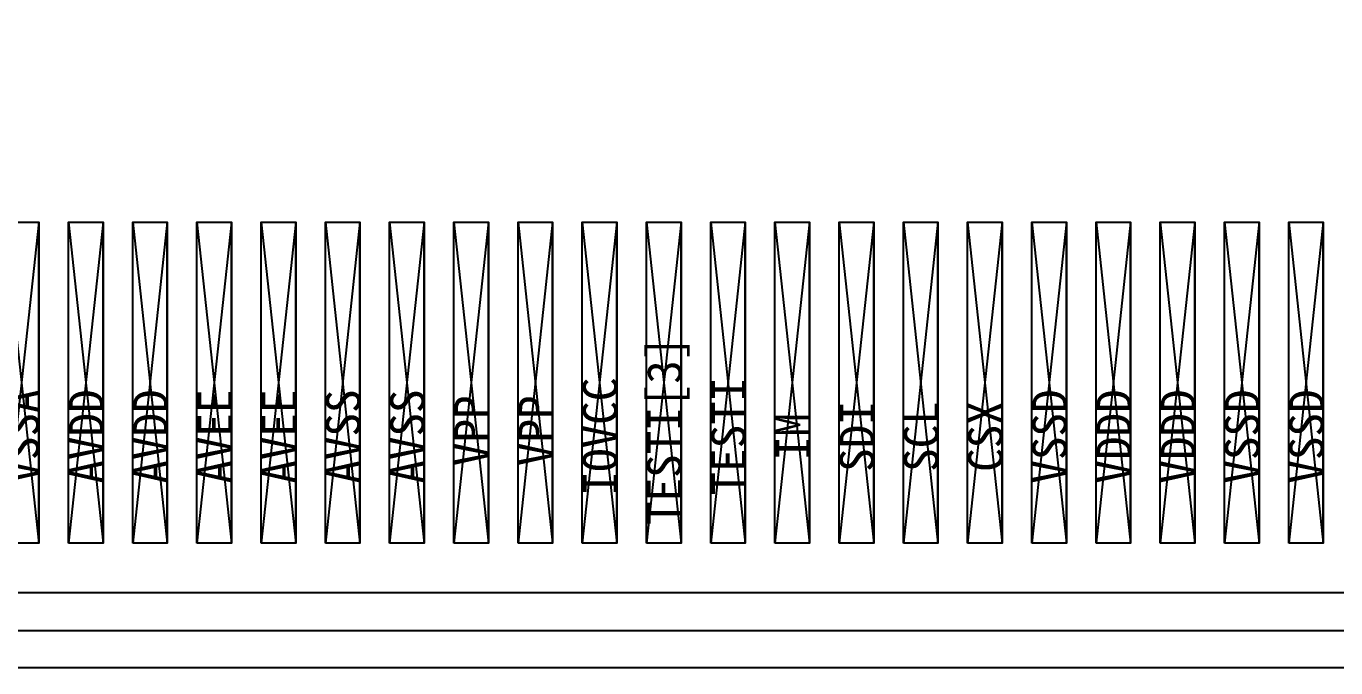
# Model space of a CAD drawing. Header units: millimetres. Extents: x 427 to 2444, y 137 to 817.
# Drawn here: x 1128.896 to 1131.547, y 299.449 to 300.748 of the extents above; entities that cross this region are included whole.
import ezdxf
from ezdxf.enums import TextEntityAlignment as Align

# ---------------------------------------------------------------- set-up
doc = ezdxf.new("R2010")
doc.units = ezdxf.units.MM
for name, color, linetype in [('L240', 60, 'Continuous'), ('L63', 4, 'Continuous'), ('L90', 1, 'Continuous')]:
    doc.layers.add(name, color=color, linetype=linetype)
doc.styles.add('txt', font='simhei.ttf')

# ---------------------------------------------------------------- blocks, each defined once
blk = doc.blocks.new('FPC_3D95_NAME_130')
at = {"layer": 'L240', "style": 'txt'}
for s, p in [('TESTI[3]', (7.833, 0.124666)), ('IOVCC', (7.703, 0.113)), ('TESTI', (7.963, 0.113)), ('VSSA', (6.533, 0.113)), ('AVDD', (6.663, 0.113)), ('AVDD', (6.793, 0.113)), ('AVEE', (6.923, 0.113)), ('AVEE', (7.053, 0.113)), ('AVSS', (7.183, 0.113)), ('AVSS', (7.313, 0.113)), ('VPP', (7.443, 0.124666)), ('VPP', (7.573, 0.124666)), ('VSSD', (8.613, 0.113)), ('VDDD', (8.743, 0.113)), ('VDDD', (8.873, 0.113)), ('VSSD', (9.003, 0.113)), ('VSSD', (9.133, 0.113)), ('SDI', (8.223, 0.113)), ('SCL', (8.353, 0.113)), ('CSX', (8.483, 0.113)), ('IM', (8.093, 0.113))]:
    blk.add_text(s, height=0.07, rotation=90, dxfattribs=at).set_placement(p, align=Align.MIDDLE_CENTER)
blk = doc.blocks.new('FPC_PAD_UNIT')
at = {"color": 5, "linetype": 'Continuous'}
blk.add_lwpolyline([(0.001, 0.551), (0.071, -0.099), (0.071, 0.551), (0.001, -0.099)], dxfattribs=at)
at = {"layer": 'L63', "color": 5}
blk.add_lwpolyline([(0.001, -0.099), (0.001, 0.551), (0.071, 0.551), (0.071, -0.099), (0.001, -0.099)], close=True, dxfattribs=at)
blk = doc.blocks.new('FPC_ALL')
at = {"row_count": 1, "column_count": 203, "row_spacing": 0.652, "column_spacing": 0.13}
blk.add_blockref('FPC_PAD_UNIT', (0, 0.1), dxfattribs=at)
blk.add_blockref('FPC_3D95_NAME_130', (0.004, 0.104))
blk = doc.blocks.new('IC_FPC_OLB_ALL')
blk.add_blockref('FPC_ALL', (1.892, -0.05))

msp = doc.modelspace()

# ---------------------------------------------------------------- linework, layer by layer
at = {"color": 7}
msp.add_lwpolyline([(1098.62116, 377.73137), (1172.6725, 377.73137, -0.4142163), (1172.8725, 377.53137), (1172.87178, 299.64937, -0.4142109), (1172.67178, 299.44937), (1098.62178, 299.44937, -0.4142112), (1098.42178, 299.64937), (1098.42116, 377.53137, -0.4142159)], format="xyb", close=True, dxfattribs=at)
at = {"color": 6}
msp.add_lwpolyline([(1098.64616, 377.65637), (1172.6475, 377.65637, -0.4142163), (1172.7975, 377.50637), (1172.79678, 299.67437, -0.4142109), (1172.64678, 299.52437), (1098.64678, 299.52437, -0.4142112), (1098.49678, 299.67437), (1098.49616, 377.50637, -0.4142159)], format="xyb", close=True, dxfattribs=at)
at = {"layer": 'L90', "color": 7}
msp.add_lwpolyline([(1098.68183, 299.60137), (1098.68183, 377.63137), (1172.61183, 377.63137), (1172.61183, 299.60137), (1098.68183, 299.60137)], close=True, dxfattribs=at)

# ---------------------------------------------------------------- block references
msp.add_blockref('IC_FPC_OLB_ALL', (1120.45883, 299.75037))

doc.saveas('drawing.dxf')
